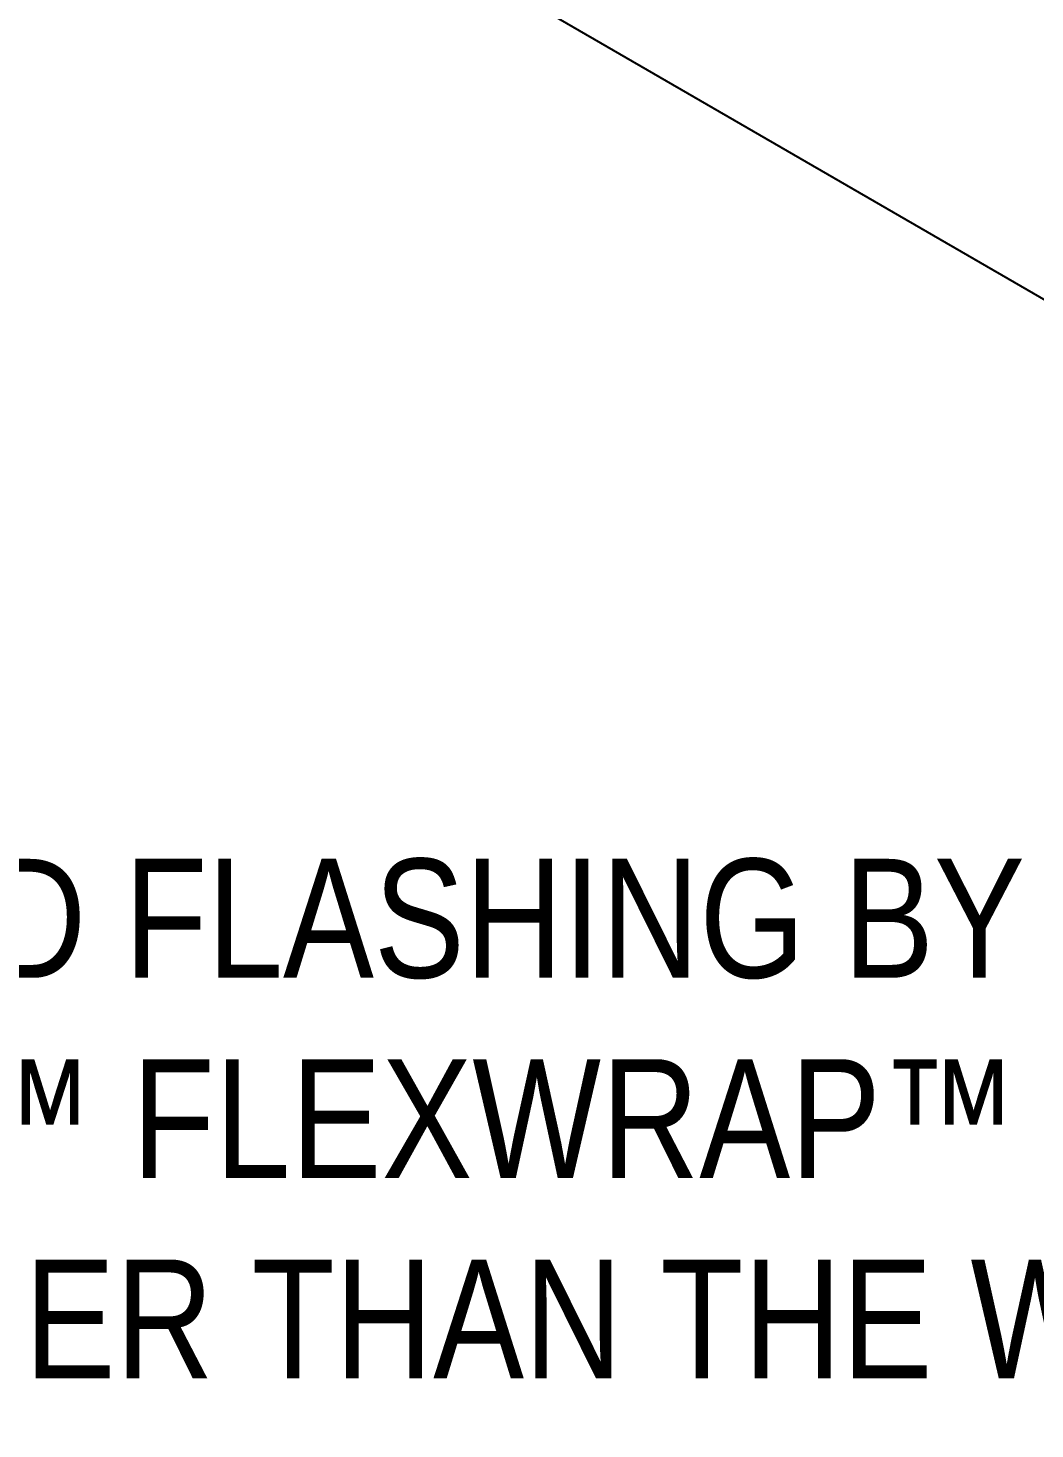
# Model space of a CAD drawing. Header units: inches. Extents: x -17.6 to 82.3, y -15.1 to 23.2.
# Drawn here: x 60.749 to 62.072, y -3.239 to -1.398 of the extents above; entities that cross this region are included whole.
import ezdxf

# ---------------------------------------------------------------- set-up
doc = ezdxf.new("R2010")
doc.units = ezdxf.units.IN
doc.header["$MEASUREMENT"] = 0
for name, color, linetype, lineweight in [('.ATI-HATCH', 7, 'Continuous', 0), ('.ATI-TEXT', 7, 'Continuous', 0), ('G-ANNO-TTLB', 7, 'Continuous', 0), ('TYVEK', 7, 'Continuous', 0)]:
    doc.layers.add(name, color=color, linetype=linetype, lineweight=lineweight)

# ---------------------------------------------------------------- blocks, each defined once
blk = doc.blocks.new('Block_350')
at = {"layer": '.ATI-HATCH'}
blk.add_open_spline([(64.2458, -1.7804), (64.1951, -1.7487), (64.1432, -1.7167), (64.0943, -1.6821), (64.0894, -1.6786), (64.085, -1.6753), (64.0808, -1.6719), (64.0764, -1.6683), (64.0722, -1.6647), (64.0685, -1.661), (64.0454, -1.6385), (64.0364, -1.6142), (64.039, -1.5737), (64.0421, -1.5271), (64.0408, -1.4808), (64.0453, -1.4349), (64.0439, -1.4301), (64.0429, -1.4254), (64.0431, -1.4203), (64.0431, -1.4203), (64.0431, -1.4071), (64.0431, -1.4071), (64.0431, -1.4029), (64.0436, -1.3987), (64.0446, -1.3947), (64.0406, -1.3931), (64.0367, -1.3911), (64.0336, -1.3886), (64.0336, -1.3886), (64.0257, -1.384), (64.0257, -1.384), (64.0257, -1.384), (61.6325, -0.0174), (61.6325, -0.0174), (61.6325, -0.0174), (61.6325, 0.0529), (61.6325, 0.0529), (61.6067, 0.0382), (61.5814, 0.0203), (61.5536, 0.0114), (61.5475, 0.0061), (61.54, 0.0022), (61.5308, 0.0004), (61.5279, -0.0008), (61.525, -0.0019), (61.5217, -0.0026), (61.5113, -0.0103), (61.5008, -0.0176), (61.4892, -0.0224), (61.4815, -0.0339), (61.4693, -0.0421), (61.4525, -0.044), (61.4476, -0.0469), (61.4426, -0.0494), (61.4371, -0.0511), (61.4358, -0.0521), (61.4346, -0.0531), (61.4335, -0.0537), (61.4261, -0.0586), (61.4178, -0.0608), (61.4101, -0.0647), (61.4096, -0.0654), (61.4065, -0.0678), (61.4043, -0.07), (61.3965, -0.0775), (61.3879, -0.0829), (61.3776, -0.0862), (61.3674, -0.0896), (61.3572, -0.0904), (61.3474, -0.0893), (61.329, -0.0874), (61.3117, -0.079), (61.2958, -0.0683), (61.2854, -0.0665), (61.2769, -0.0607), (61.2703, -0.0531), (61.2539, -0.0478), (61.2381, -0.0386), (61.2231, -0.0292), (61.1992, -0.0143), (61.1715, 0.0024), (61.1507, 0.0231), (61.1456, 0.0249), (61.1411, 0.0272), (61.1372, 0.03), (61.1372, 0.03), (61.1372, -0.2707), (61.1372, -0.2707), (61.1372, -0.2707), (61.2626, -0.4858), (61.2626, -0.4858), (61.2626, -0.4858), (63.9035, -1.9961), (63.9035, -1.9961), (63.9035, -1.9961), (64.2635, -1.7906), (64.2635, -1.7906), (64.2574, -1.7874), (64.2514, -1.784), (64.2458, -1.7804)], degree=3, knots=[0, 0, 0, 0, 1, 1, 1, 2, 2, 2, 3, 3, 3, 4, 4, 4, 5, 5, 5, 6, 6, 6, 7, 7, 7, 8, 8, 8, 9, 9, 9, 10, 10, 10, 11, 11, 11, 12, 12, 12, 13, 13, 13, 14, 14, 14, 15, 15, 15, 16, 16, 16, 17, 17, 17, 18, 18, 18, 19, 19, 19, 20, 20, 20, 21, 21, 21, 22, 22, 22, 23, 23, 23, 24, 24, 24, 25, 25, 25, 26, 26, 26, 27, 27, 27, 28, 28, 28, 29, 29, 29, 30, 30, 30, 31, 31, 31, 32, 32, 32, 33, 33, 33, 33], dxfattribs=at)
blk = doc.blocks.new('Block_399')
at = {"layer": '.ATI-TEXT', "char_height": 0.2, "attachment_point": 7}
for s, insert in [('\\C18;\\c0;\\FArial Narrow|b0|i0|c1;\\H0.156250;\\W1.000000;PREPARE THE HEAD FLASHING BY CUTTING A', (59.0156, -2.6482)), ('\\C18;\\c0;\\FArial Narrow|b0|i0|c1;\\H0.156250;\\W1.000000;PIECE OF DUPONT™ FLEXWRAP™ THAT IS', (59.0156, -2.9114)), ('\\C18;\\c0;\\FArial Narrow|b0|i0|c1;\\H0.156250;\\W1.000000;AT LEAST 12" LONGER THAN THE WINDOW', (59.0294, -3.1746))]:
    blk.add_mtext(s, dxfattribs=dict(at, insert=insert))

msp = doc.modelspace()

# ---------------------------------------------------------------- hatches: boundary and pattern name
at = {"layer": 'G-ANNO-TTLB', "true_color": 0xff00ff, "transparency": 33554687}
h = msp.add_hatch(color=6, dxfattribs=at)
edge = h.paths.add_edge_path()
edge.add_spline(control_points=[(77.902, -11.061), (77.902, -11.061), (37.2143, -11.061), (37.2143, -11.061), (37.2143, -11.061), (37.2143, 23.064), (37.2143, 23.064), (37.2143, 23.064), (77.902, 23.064), (77.902, 23.064), (77.902, 23.064), (77.902, -11.061), (77.902, -11.061)], knot_values=[0, 0, 0, 0, 1, 1, 1, 2, 2, 2, 3, 3, 3, 4, 4, 4, 4], degree=3, periodic=0)
edge = h.paths.add_edge_path()
edge.add_spline(control_points=[(37.3393, 22.939), (37.3393, 22.939), (37.3393, -10.936), (37.3393, -10.936), (37.3393, -10.936), (77.777, -10.936), (77.777, -10.936), (77.777, -10.936), (77.777, 22.939), (77.777, 22.939), (77.777, 22.939), (37.3393, 22.939), (37.3393, 22.939)], knot_values=[0, 0, 0, 0, 1, 1, 1, 2, 2, 2, 3, 3, 3, 4, 4, 4, 4], degree=3, periodic=0)
edge.add_line((37.3393, 22.939), (37.3393, 22.939))

# ---------------------------------------------------------------- linework, layer by layer
at = {"layer": 'G-ANNO-TTLB'}
for points in [[(77.902, -11.061), (77.902, -11.061), (37.2143, -11.061), (37.2143, -11.061), (37.2143, -11.061), (37.2143, 23.064), (37.2143, 23.064), (37.2143, 23.064), (77.902, 23.064), (77.902, 23.064), (77.902, 23.064), (77.902, -11.061), (77.902, -11.061)], [(37.3393, 22.939), (37.3393, 22.939), (37.3393, -10.936), (37.3393, -10.936), (37.3393, -10.936), (77.777, -10.936), (77.777, -10.936), (77.777, -10.936), (77.777, 22.939), (77.777, 22.939), (77.777, 22.939), (37.3393, 22.939), (37.3393, 22.939)]]:
    msp.add_open_spline(points, degree=3, knots=[0, 0, 0, 0, 1, 1, 1, 2, 2, 2, 3, 3, 3, 4, 4, 4, 4], dxfattribs=at)
at = {"layer": 'TYVEK', "color": 18, "lineweight": 25, "true_color": 0x000000}
msp.add_line((60.8299, -1.0292), (64.5631, -3.1905), dxfattribs=at)

# ---------------------------------------------------------------- block references
at = {"layer": '.ATI-HATCH'}
msp.add_blockref('Block_350', (0, 0), dxfattribs=at)
at = {"layer": '.ATI-TEXT'}
msp.add_blockref('Block_399', (0, 0), dxfattribs=at)

doc.saveas('drawing.dxf')
